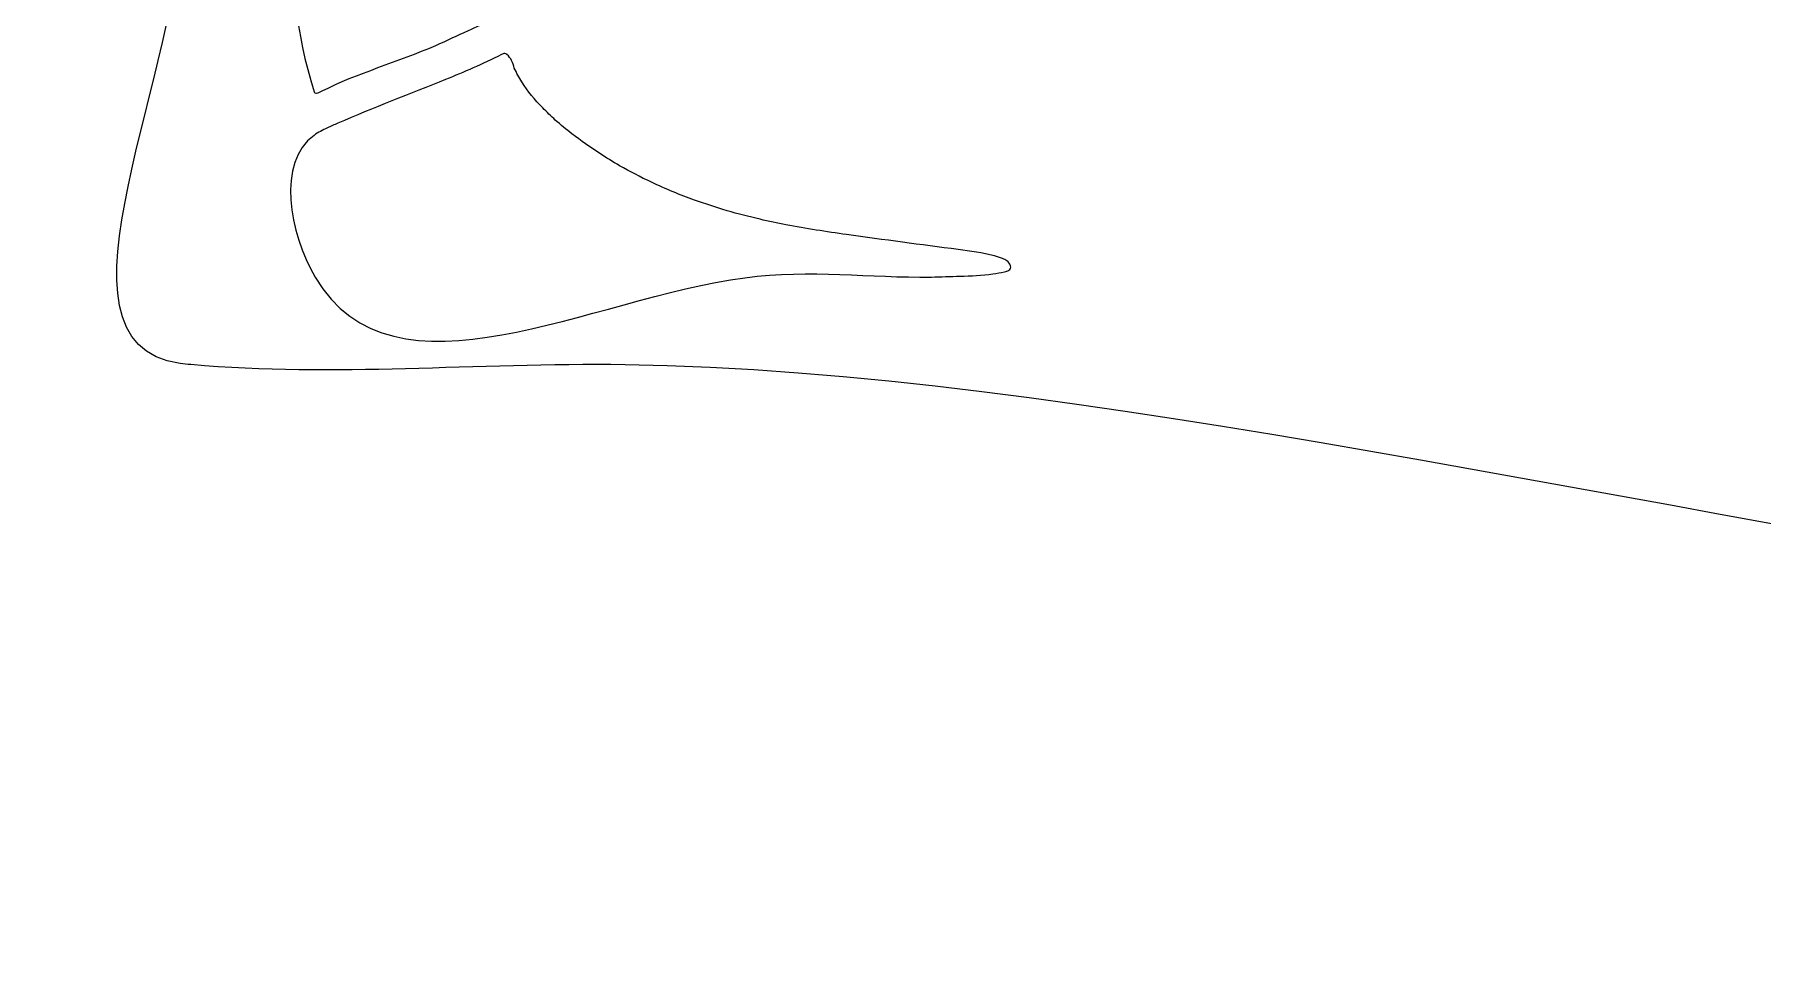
# Model space of a CAD drawing. Header units: millimetres. Extents: x -73 to 1552, y -292 to 900.
# Drawn here: x -73 to 797, y -292 to 168 of the extents above; entities that cross this region are included whole.
import ezdxf

# ---------------------------------------------------------------- set-up
doc = ezdxf.new("R2010")
doc.units = ezdxf.units.MM

msp = doc.modelspace()

# ---------------------------------------------------------------- linework, layer by layer
for points in [[(0.906652, 899.816883), (0.7304989999993268, 296.9426270000064), (0.9843370000016876, 252.23458599998926), (1.3510918118962096, 251.36112103550266), (3.4850940000000015, 250.749127), (3.949343, 250.060771), (3.525419999999995, 249.221633), (1.4118404783749965, 247.984543457971), (1.0750709999999992, 247.013501), (0.7546850000001086, 230.2021419999997), (0.5, 1.997489), (5.972326999999998, 1.4182240000000021), (224.60937502750494, 1.3446119986474514), (1497.5, 1.5), (1497.8043592192892, 464.3287032234192), (1497.495218999975, 735.4340409999999), (1496.751348, 736.4109440000001), (1411.8204288705126, 748.2980725540858), (1393.201199, 751.495968), (1337.774431698905, 759.4984095263551), (1322.3350071115638, 762.3012033179937), (1238.6276630000002, 775.0536149999999), (1225.0060234666735, 777.5659293128094), (1142.8165044191348, 790.303568475359), (1116.72543530718, 794.823450721634), (1034.3842347118227, 807.8720532299915), (902.8347517942876, 828.2578516717823), (798.4219473508849, 843.233916361605), (693.1027185374408, 856.7374305714111), (670.6604430536092, 859.1222185333734), (653.3702184670801, 861.6987642315431), (568.2275010628284, 870.0754620785573), (513.3208951979209, 874.6190420156925), (489.77534043727246, 876.9886015091629), (441.562089, 880.577659), (352.69367300000005, 886.1151480000008), (282.0527587812415, 889.7078133176826), (189.20042130078707, 893.6229209986748), (0.906652, 899.816883)], [(76.573321, 418.95805), (77.79596268587431, 418.22166571501316), (82.49976645713129, 414.6121859948746), (88.62792436842949, 408.2946207322025), (95.00759273984369, 399.9301651401738), (100.40713600000002, 391.650885), (110.13952, 374.89412200000004), (118.82382199999999, 357.961453), (121.92361299999999, 349.64557600000006), (127.36142111120279, 337.77651686269985), (134.5427968931978, 319.0154750090386), (139.35195324121614, 300.3096224602862), (140.35476788664047, 286.52248268542314), (141.16331281912798, 261.88683269913), (141.89109563258393, 257.4004127961651), (143.52652, 254.565885), (145.27113709287548, 253.20580546822669), (148.40246632589898, 252.15267818639956), (151.2179667524175, 251.9143625991725), (154.25954017221454, 252.19689939812133), (196.1319635392652, 264.5721033930269), (202.3476569647176, 266.0089719770173), (210.359251, 266.825477), (214.47907001115, 266.6138571182), (218.521791, 265.792822), (223.4893711597306, 263.4902226191976), (225.753763255, 261.66487828875), (227.21548225083603, 259.9000823208009), (227.78734856542565, 258.3724742280263), (228, 255.805011), (227.590364499318, 252.95771110846), (226.39468, 250.341367), (221.544439, 244.616788), (212.02310000000006, 237.02932000000007), (186.19749425786992, 219.23317508994995), (177.0857778009473, 211.61360240816342), (172.22403337013264, 206.4874406931641), (168.2663628617215, 201.36028523922903), (164.023705, 193.634797), (162.51929946313348, 188.891088831736), (161.85825987166695, 182.08869453838267), (161.1363297637022, 179.44806803898425), (159.64712063126308, 177.59551643403813), (157.10292030277492, 175.49509737120434), (145.66897213211257, 169.55454009276713), (129.27754292638218, 162.07688056241918), (72.01685999999995, 139.13584399999993), (69.23988798663547, 138.0645283232113), (68.37619172545705, 138.1203151722704), (68.059276, 138.715597), (68.63315100000182, 309.28047499995546), (71.13371399999994, 332.7465790000004), (71.76867956429301, 345.22636652165846), (71.07819261455855, 353.5282667799335), (68.38392105372061, 366.71326427785897), (67.9324400000005, 419.47442900000226), (68.720097, 421.386763), (70.3745409908, 421.871891128175), (72.534734320148, 421.15640320372944), (76.573321, 418.95805)], [(168.778001, 150.660707), (172.53240903456646, 143.66923127234818), (183.08469718017597, 130.66808622822802), (189.42058399999996, 124.48199200000002), (197.82678868972997, 117.53862893875305), (211.595924083321, 107.77255805326159), (221.80221645028382, 101.53841767842049), (237.80319153384198, 93.19849594714503), (248.84986499999994, 88.34535100000002), (259.5576966203234, 84.22917695199104), (275.90026542364404, 78.88424969128697), (292.5161499999998, 74.55818400000004), (305.5801285752854, 71.80998434580451), (336.09557598546456, 66.87282246216301), (392.2751884883849, 59.329474014164944), (410.542701, 56.092915000000005), (414.6395613436493, 54.76247071848484), (416.7974075229299, 53.598156816119506), (418.611329, 51.20276799999999), (418.58225786436805, 49.756305290883994), (417.85787081672737, 48.93349598713607), (415.62650216302063, 48.15614173386183), (409.761275, 47.063778), (393.193248, 45.92376200000001), (378.7613939999999, 45.50596299999995), (284.88587300000046, 45.158644000001004), (68.5, 45.5), (67.974959, 116.795281), (74.661583882506, 120.55294647605), (79.8402896031389, 122.8751139190966), (134.19980162599117, 144.9170169010588), (162.381080883304, 157.437757465092), (163.97927314160387, 157.9179234660295), (165.027101218147, 157.41750201624302), (168.778001, 150.660707)]]:
    msp.add_spline(points, degree=3)

doc.saveas('drawing.dxf')
